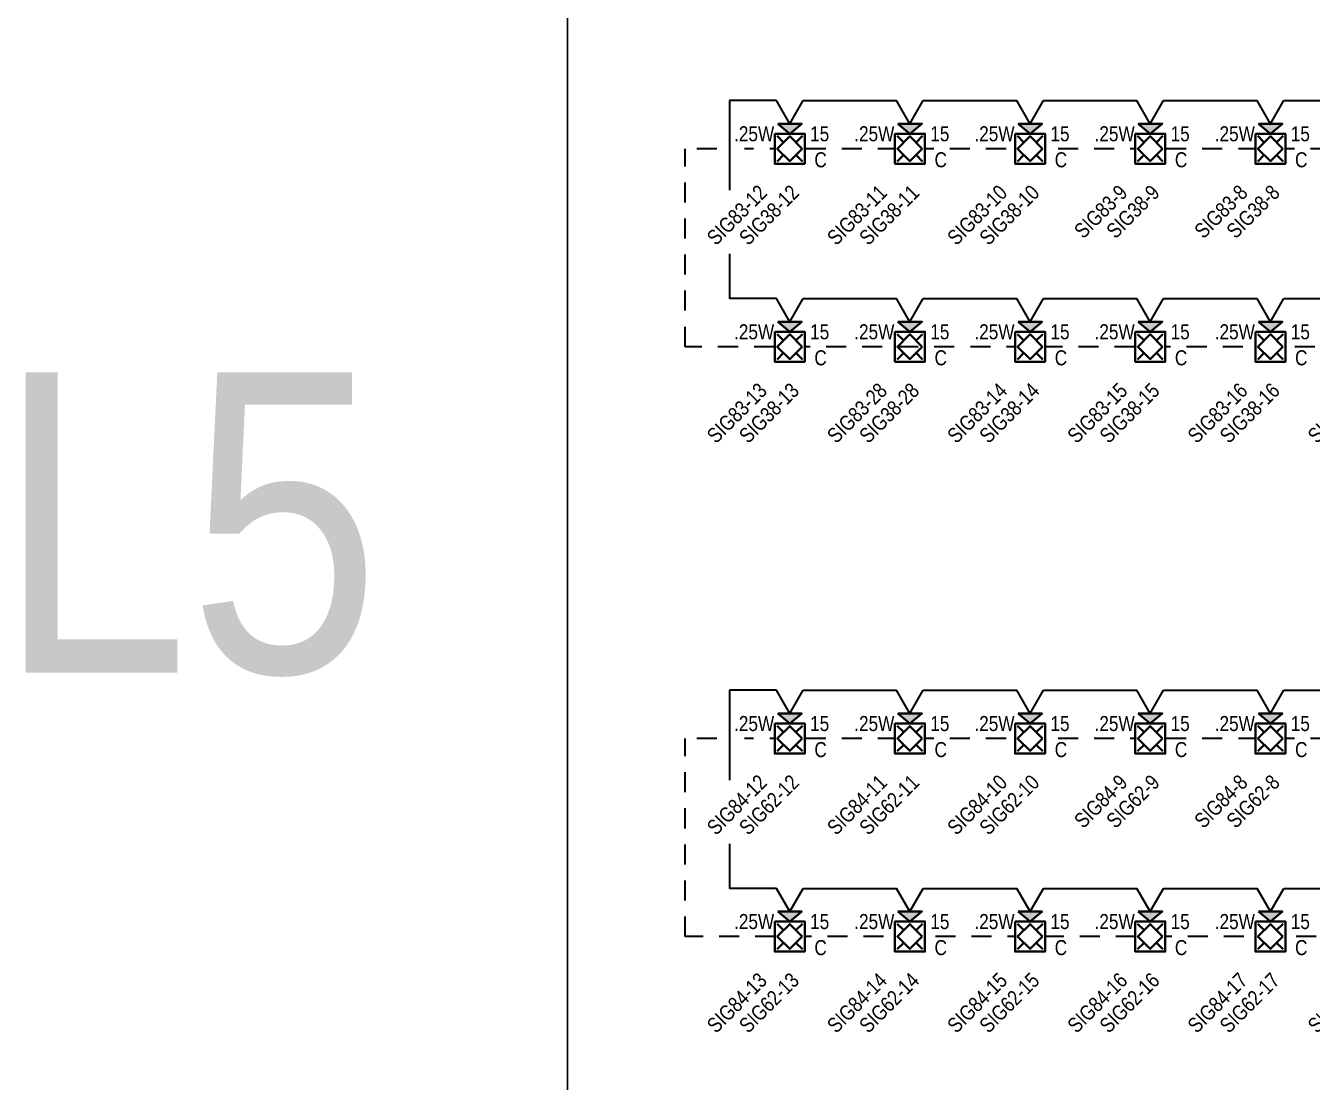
# Model space of a CAD drawing. Header units: inches. Extents: x 84 to 207, y -12 to 77.
# Drawn here: x 115.13 to 123.16, y 30.77 to 37.36 of the extents above; entities that cross this region are included whole.
import ezdxf
from ezdxf.enums import TextEntityAlignment as Align

# ---------------------------------------------------------------- set-up
doc = ezdxf.new("R2010")
doc.units = ezdxf.units.IN
doc.header["$MEASUREMENT"] = 0
doc.set_wipeout_variables(frame=1)
doc.linetypes.add('HIDDEN2', pattern=[0.1875, 0.125, -0.0625])
for name, color, linetype, lineweight in [('F-ALRM-INDC', 83, 'Continuous', 40), ('F-ALRM-WIRE-INDC', 3, 'Continuous', 35), ('F-ALRM-WIRE-SPKR', 221, 'HIDDEN2', 35), ('F-ANNO-INDC', 3, 'Continuous', 25), ('F-ANNO-INDC-ADDR', 91, 'Continuous', 25), ('F-ANNO-INDC-CAND', 120, 'Continuous', 25), ('F-ANNO-INDC-DESC', 111, 'Continuous', 25), ('F-ANNO-INDC-NOTE', 110, 'Continuous', 25), ('F-ANNO-SPKR-ADDR', 210, 'Continuous', 25), ('F-ANNO-SPKR-WATT', 220, 'Continuous', 25), ('F-ANNO-WIPE', 7, 'Continuous', 0)]:
    doc.layers.add(name, color=color, linetype=linetype, lineweight=lineweight)
doc.styles.add('Body', font='', dxfattribs={"height": 0.09375})
doc.styles.get("Standard").update_dxf_attribs({"font": 'arial.ttf'})
doc.styles.get('Body').set_extended_font_data('Arial Narrow')

# ---------------------------------------------------------------- blocks, each defined once
blk = doc.blocks.new('*U22')
at = {"color": 0, "linetype": 'ByBlock', "lineweight": -2, "style": 'Body', "flags": 9}
blk.add_attdef('WIREDROP', text='', height=0.00938, dxfattribs=at).set_placement((0, -0.1449), align=Align.MIDDLE_CENTER)
at = {"layer": 'F-ANNO-INDC-ADDR', "style": 'Body', "flags": 8}
blk.add_attdef('NACTAG', text='', height=0.0938, rotation=45, dxfattribs=at).set_placement((-0.2007, -0.2176), align=Align.TOP_RIGHT)
at = {"layer": 'F-ANNO-INDC-DESC', "lineweight": 30, "flags": 51}
blk.add_attdef('DESCRIPTION', text='', height=0.0938, rotation=45, dxfattribs=at).set_placement((0.2007, -0.2176), align=Align.TOP_RIGHT)
at = {"layer": 'F-ANNO-INDC-NOTE', "lineweight": 30, "flags": 104}
blk.add_attdef('NOTES', text='', height=0.0938, dxfattribs=at).set_placement((-0.1927, -0.0693), align=Align.MIDDLE_RIGHT)
at = {"layer": 'F-ANNO-SPKR-ADDR', "style": 'Body', "flags": 8}
blk.add_attdef('SPEAKTAG', text='', height=0.0938, rotation=45, dxfattribs=at).set_placement((0, -0.2176), align=Align.TOP_RIGHT)
at = {"linetype": 'ByBlock', "ltscale": 0.5}
blk.add_wipeout([(-0.0938, 0.0937), (0.0937, 0.0937), (0.0937, -0.0938), (-0.0938, -0.0938)], dxfattribs=at).dxf.layer = 'F-ANNO-WIPE'
at = {"color": 0, "linetype": 'ByBlock', "lineweight": -2, "ltscale": 0.5}
for p, q in [((-0.0387, -0.0387), (-0.0793, -0.0793)), ((0.0793, -0.0793), (0.0387, -0.0387))]:
    blk.add_line(p, q, dxfattribs=at)
at = {"color": 0, "linetype": 'ByBlock', "lineweight": -2, "style": 'Body', "flags": 9}
blk.add_attdef('WIRE', (-0.0007, 0), '', height=0.00938, dxfattribs=at)
for tag, p in [('CONNFROM_SPEAK', (0, -0.1336)), ('CONNFROM_NAC', (0, -0.121)), ('ELEVATION', (0, -0.1084)), ('PID', (0, -0.0962))]:
    blk.add_attdef(tag, text='', height=0.00938, dxfattribs=at).set_placement(p, align=Align.MIDDLE_CENTER)
at = {"layer": 'F-ANNO-INDC', "style": 'Body', "flags": 8}
blk.add_attdef('CEIL', text='', height=0.0938, dxfattribs=at).set_placement((0.1927, -0.0693), align=Align.MIDDLE_CENTER)
at = {"layer": 'F-ANNO-INDC-NOTE', "style": 'Body'}
blk.add_attdef('NOTE', text='', height=0.0938, dxfattribs=at).set_placement((-0.1927, -0.0693), align=Align.MIDDLE_CENTER)
at = {"linetype": 'ByBlock'}
blk.add_wipeout([(-0.075, 0.1562), (0, 0.0937), (0.075, 0.1562)], dxfattribs=at).dxf.layer = 'F-ANNO-WIPE'
h = blk.add_hatch(color=0)
h.dxf.hatch_style = 1
h.paths.add_polyline_path([(0.075, 0.1562), (-0.075, 0.1562), (0, 0.0937)])
at = {"color": 0, "linetype": 'ByBlock', "lineweight": -2, "ltscale": 0.5}
for p, q in [((-0.0387, 0.0387), (-0.0793, 0.0793)), ((0.0793, 0.0793), (0.0387, 0.0387))]:
    blk.add_line(p, q, dxfattribs=at)
for points in [[(-0.0938, 0.0937), (0.0937, 0.0937), (0.0937, -0.0938), (-0.0938, -0.0938)], [(0.0774, 0), (0, 0.0774), (-0.0774, 0), (0, -0.0774)]]:
    blk.add_lwpolyline(points, close=True, dxfattribs=at)
at = {"color": 0, "linetype": 'ByBlock', "lineweight": -2}
blk.add_lwpolyline([(-0.075, 0.1562), (0, 0.0937), (0.075, 0.1562)], close=True, dxfattribs=at)
at = {"layer": 'F-ANNO-INDC', "style": 'Body', "flags": 8}
for tag, p in [('WG', (-0.1927, 0.229)), ('WP', (0.1927, 0.229))]:
    blk.add_attdef(tag, text='', height=0.0938, dxfattribs=at).set_placement(p, align=Align.MIDDLE_CENTER)
at = {"layer": 'F-ANNO-INDC-CAND', "style": 'Body', "flags": 8}
blk.add_attdef('CD', text='', height=0.0938, dxfattribs=at).set_placement((0.1871, 0.0933), align=Align.MIDDLE_CENTER)
at = {"layer": 'F-ANNO-SPKR-WATT', "linetype": 'Continuous', "style": 'Body', "flags": 8}
blk.add_attdef('WATT', text='', height=0.0938, dxfattribs=at).set_placement((-0.2221, 0.0933), align=Align.MIDDLE_CENTER)
blk = doc.blocks.new('*U64')
at = {"color": 0, "linetype": 'ByBlock', "lineweight": -2}
for points in [[(0, 0.1557), (-0.0833, 0.3)], [(0, 0.1557), (0.0833, 0.3)], [(0.0833, 0.3), (0.6667, 0.3)]]:
    blk.add_lwpolyline(points, dxfattribs=at)

msp = doc.modelspace()

# ---------------------------------------------------------------- linework, layer by layer
at = {"layer": 'F-ALRM-WIRE-INDC'}
for p, q in [((119.8121, 36.8936), (119.5204, 36.8936)), ((119.5204, 35.936), (119.5204, 35.6576)), ((119.8121, 35.6576), (119.5204, 35.6576)), ((119.8121, 33.2123), (119.5204, 33.2123)), ((119.5204, 32.2547), (119.5204, 31.9763)), ((119.8121, 31.9763), (119.5204, 31.9763))]:
    msp.add_line(p, q, dxfattribs=at)
at = {"layer": 'F-ALRM-WIRE-SPKR'}
for p, q in [((119.2429, 35.3571), (119.2429, 36.5931)), ((119.2429, 31.6758), (119.2429, 32.9118))]:
    msp.add_line(p, q, dxfattribs=at)
for points in [[(128.8954, 36.5931), (119.6141, 36.5931)], [(128.8954, 32.9118), (119.6141, 32.9118)], [(129.9305, 31.6758), (119.2429, 31.6758)]]:
    msp.add_lwpolyline(points, dxfattribs=at)

# ---------------------------------------------------------------- block references
at = {"layer": 'F-ALRM-INDC'}
ref = msp.add_blockref('*U22', (120.6454, 35.3571), dxfattribs=at)
ref.add_attrib('CEIL', 'C', dxfattribs={"layer": 'F-ANNO-INDC', "height": 0.0938, "style": 'Body'}).set_placement((120.838, 35.2878), align=Align.MIDDLE_CENTER)
ref.add_attrib('NACTAG', 'SIG83-28', dxfattribs={"layer": 'F-ANNO-INDC-ADDR', "height": 0.09375, "rotation": 45, "style": 'Body'}).set_placement((120.4447, 35.1395), align=Align.TOP_RIGHT)
ref.add_attrib('CD', '15', dxfattribs={"layer": 'F-ANNO-INDC-CAND', "height": 0.09375, "style": 'Body'}).set_placement((120.8324, 35.4504), align=Align.MIDDLE_CENTER)
ref.add_attrib('SPEAKTAG', 'SIG38-28', dxfattribs={"layer": 'F-ANNO-SPKR-ADDR', "height": 0.09375, "rotation": 45, "style": 'Body'}).set_placement((120.6454, 35.1395), align=Align.TOP_RIGHT)
ref.add_attrib('WATT', '.25W', dxfattribs={"layer": 'F-ANNO-SPKR-WATT', "linetype": 'Continuous', "height": 0.09375, "style": 'Body'}).set_placement((120.4233, 35.4504), align=Align.MIDDLE_CENTER)

# ---------------------------------------------------------------- texts
at = {"layer": 'Defpoints', "color": 6, "style": 'Body'}
msp.add_text('L5', height=1.875, dxfattribs=at).set_placement((114.9507, 33.323))

# ---------------------------------------------------------------- next in the draw order: linework, layer by layer
at = {"layer": 'F-ALRM-WIRE-SPKR'}
msp.add_lwpolyline([(128.7978, 35.3571), (119.2429, 35.3571)], dxfattribs=at)

# ---------------------------------------------------------------- next in the draw order: block references
at = {"layer": 'F-ALRM-INDC'}
ref = msp.add_blockref('*U22', (122.8954, 36.5931), dxfattribs=at)
ref.add_attrib('CEIL', 'C', dxfattribs={"layer": 'F-ANNO-INDC', "height": 0.0938, "style": 'Body'}).set_placement((123.088, 36.5238), align=Align.MIDDLE_CENTER)
ref.add_attrib('NACTAG', 'SIG83-8', dxfattribs={"layer": 'F-ANNO-INDC-ADDR', "height": 0.09375, "rotation": 45, "style": 'Body'}).set_placement((122.6947, 36.3754), align=Align.TOP_RIGHT)
ref.add_attrib('CD', '15', dxfattribs={"layer": 'F-ANNO-INDC-CAND', "height": 0.09375, "style": 'Body'}).set_placement((123.0824, 36.6863), align=Align.MIDDLE_CENTER)
ref.add_attrib('SPEAKTAG', 'SIG38-8', dxfattribs={"layer": 'F-ANNO-SPKR-ADDR', "height": 0.09375, "rotation": 45, "style": 'Body'}).set_placement((122.8954, 36.3754), align=Align.TOP_RIGHT)
ref.add_attrib('WATT', '.25W', dxfattribs={"layer": 'F-ANNO-SPKR-WATT', "linetype": 'Continuous', "height": 0.09375, "style": 'Body'}).set_placement((122.6733, 36.6863), align=Align.MIDDLE_CENTER)
ref = msp.add_blockref('*U22', (122.8954, 32.9118), dxfattribs=at)
ref.add_attrib('CEIL', 'C', dxfattribs={"layer": 'F-ANNO-INDC', "height": 0.0938, "style": 'Body'}).set_placement((123.088, 32.8425), align=Align.MIDDLE_CENTER)
ref.add_attrib('NACTAG', 'SIG84-8', dxfattribs={"layer": 'F-ANNO-INDC-ADDR', "height": 0.09375, "rotation": 45, "style": 'Body'}).set_placement((122.6947, 32.6941), align=Align.TOP_RIGHT)
ref.add_attrib('CD', '15', dxfattribs={"layer": 'F-ANNO-INDC-CAND', "height": 0.09375, "style": 'Body'}).set_placement((123.0824, 33.005), align=Align.MIDDLE_CENTER)
ref.add_attrib('SPEAKTAG', 'SIG62-8', dxfattribs={"layer": 'F-ANNO-SPKR-ADDR', "height": 0.09375, "rotation": 45, "style": 'Body'}).set_placement((122.8954, 32.6941), align=Align.TOP_RIGHT)
ref.add_attrib('WATT', '.25W', dxfattribs={"layer": 'F-ANNO-SPKR-WATT', "linetype": 'Continuous', "height": 0.09375, "style": 'Body'}).set_placement((122.6733, 33.005), align=Align.MIDDLE_CENTER)
ref = msp.add_blockref('*U22', (119.8954, 31.6758), dxfattribs=at)
ref.add_attrib('CEIL', 'C', dxfattribs={"layer": 'F-ANNO-INDC', "height": 0.0938, "style": 'Body'}).set_placement((120.088, 31.6065), align=Align.MIDDLE_CENTER)
ref.add_attrib('NACTAG', 'SIG84-13', dxfattribs={"layer": 'F-ANNO-INDC-ADDR', "height": 0.09375, "rotation": 45, "style": 'Body'}).set_placement((119.6947, 31.4582), align=Align.TOP_RIGHT)
ref.add_attrib('CD', '15', dxfattribs={"layer": 'F-ANNO-INDC-CAND', "height": 0.09375, "style": 'Body'}).set_placement((120.0824, 31.7691), align=Align.MIDDLE_CENTER)
ref.add_attrib('SPEAKTAG', 'SIG62-13', dxfattribs={"layer": 'F-ANNO-SPKR-ADDR', "height": 0.09375, "rotation": 45, "style": 'Body'}).set_placement((119.8954, 31.4582), align=Align.TOP_RIGHT)
ref.add_attrib('WATT', '.25W', dxfattribs={"layer": 'F-ANNO-SPKR-WATT', "linetype": 'Continuous', "height": 0.09375, "style": 'Body'}).set_placement((119.6733, 31.7691), align=Align.MIDDLE_CENTER)

# ---------------------------------------------------------------- next in the draw order: block references
ref = msp.add_blockref('*U22', (122.1454, 36.5931), dxfattribs=at)
ref.add_attrib('CEIL', 'C', dxfattribs={"layer": 'F-ANNO-INDC', "height": 0.0938, "style": 'Body'}).set_placement((122.338, 36.5238), align=Align.MIDDLE_CENTER)
ref.add_attrib('NACTAG', 'SIG83-9', dxfattribs={"layer": 'F-ANNO-INDC-ADDR', "height": 0.09375, "rotation": 45, "style": 'Body'}).set_placement((121.9447, 36.3754), align=Align.TOP_RIGHT)
ref.add_attrib('CD', '15', dxfattribs={"layer": 'F-ANNO-INDC-CAND', "height": 0.09375, "style": 'Body'}).set_placement((122.3324, 36.6863), align=Align.MIDDLE_CENTER)
ref.add_attrib('SPEAKTAG', 'SIG38-9', dxfattribs={"layer": 'F-ANNO-SPKR-ADDR', "height": 0.09375, "rotation": 45, "style": 'Body'}).set_placement((122.1454, 36.3754), align=Align.TOP_RIGHT)
ref.add_attrib('WATT', '.25W', dxfattribs={"layer": 'F-ANNO-SPKR-WATT', "linetype": 'Continuous', "height": 0.09375, "style": 'Body'}).set_placement((121.9233, 36.6863), align=Align.MIDDLE_CENTER)
ref = msp.add_blockref('*U22', (119.8954, 35.3571), dxfattribs=at)
ref.add_attrib('CEIL', 'C', dxfattribs={"layer": 'F-ANNO-INDC', "height": 0.0938, "style": 'Body'}).set_placement((120.088, 35.2878), align=Align.MIDDLE_CENTER)
ref.add_attrib('NACTAG', 'SIG83-13', dxfattribs={"layer": 'F-ANNO-INDC-ADDR', "height": 0.09375, "rotation": 45, "style": 'Body'}).set_placement((119.6947, 35.1395), align=Align.TOP_RIGHT)
ref.add_attrib('CD', '15', dxfattribs={"layer": 'F-ANNO-INDC-CAND', "height": 0.09375, "style": 'Body'}).set_placement((120.0824, 35.4504), align=Align.MIDDLE_CENTER)
ref.add_attrib('SPEAKTAG', 'SIG38-13', dxfattribs={"layer": 'F-ANNO-SPKR-ADDR', "height": 0.09375, "rotation": 45, "style": 'Body'}).set_placement((119.8954, 35.1395), align=Align.TOP_RIGHT)
ref.add_attrib('WATT', '.25W', dxfattribs={"layer": 'F-ANNO-SPKR-WATT', "linetype": 'Continuous', "height": 0.09375, "style": 'Body'}).set_placement((119.6733, 35.4504), align=Align.MIDDLE_CENTER)
ref = msp.add_blockref('*U22', (121.3954, 35.3571), dxfattribs=at)
ref.add_attrib('CEIL', 'C', dxfattribs={"layer": 'F-ANNO-INDC', "height": 0.0938, "style": 'Body'}).set_placement((121.588, 35.2878), align=Align.MIDDLE_CENTER)
ref.add_attrib('NACTAG', 'SIG83-14', dxfattribs={"layer": 'F-ANNO-INDC-ADDR', "height": 0.09375, "rotation": 45, "style": 'Body'}).set_placement((121.1947, 35.1395), align=Align.TOP_RIGHT)
ref.add_attrib('CD', '15', dxfattribs={"layer": 'F-ANNO-INDC-CAND', "height": 0.09375, "style": 'Body'}).set_placement((121.5824, 35.4504), align=Align.MIDDLE_CENTER)
ref.add_attrib('SPEAKTAG', 'SIG38-14', dxfattribs={"layer": 'F-ANNO-SPKR-ADDR', "height": 0.09375, "rotation": 45, "style": 'Body'}).set_placement((121.3954, 35.1395), align=Align.TOP_RIGHT)
ref.add_attrib('WATT', '.25W', dxfattribs={"layer": 'F-ANNO-SPKR-WATT', "linetype": 'Continuous', "height": 0.09375, "style": 'Body'}).set_placement((121.1733, 35.4504), align=Align.MIDDLE_CENTER)
ref = msp.add_blockref('*U22', (122.1454, 32.9118), dxfattribs=at)
ref.add_attrib('CEIL', 'C', dxfattribs={"layer": 'F-ANNO-INDC', "height": 0.0938, "style": 'Body'}).set_placement((122.338, 32.8425), align=Align.MIDDLE_CENTER)
ref.add_attrib('NACTAG', 'SIG84-9', dxfattribs={"layer": 'F-ANNO-INDC-ADDR', "height": 0.09375, "rotation": 45, "style": 'Body'}).set_placement((121.9447, 32.6941), align=Align.TOP_RIGHT)
ref.add_attrib('CD', '15', dxfattribs={"layer": 'F-ANNO-INDC-CAND', "height": 0.09375, "style": 'Body'}).set_placement((122.3324, 33.005), align=Align.MIDDLE_CENTER)
ref.add_attrib('SPEAKTAG', 'SIG62-9', dxfattribs={"layer": 'F-ANNO-SPKR-ADDR', "height": 0.09375, "rotation": 45, "style": 'Body'}).set_placement((122.1454, 32.6941), align=Align.TOP_RIGHT)
ref.add_attrib('WATT', '.25W', dxfattribs={"layer": 'F-ANNO-SPKR-WATT', "linetype": 'Continuous', "height": 0.09375, "style": 'Body'}).set_placement((121.9233, 33.005), align=Align.MIDDLE_CENTER)
ref = msp.add_blockref('*U22', (120.6454, 31.6758), dxfattribs=at)
ref.add_attrib('CEIL', 'C', dxfattribs={"layer": 'F-ANNO-INDC', "height": 0.0938, "style": 'Body'}).set_placement((120.838, 31.6065), align=Align.MIDDLE_CENTER)
ref.add_attrib('NACTAG', 'SIG84-14', dxfattribs={"layer": 'F-ANNO-INDC-ADDR', "height": 0.09375, "rotation": 45, "style": 'Body'}).set_placement((120.4447, 31.4582), align=Align.TOP_RIGHT)
ref.add_attrib('CD', '15', dxfattribs={"layer": 'F-ANNO-INDC-CAND', "height": 0.09375, "style": 'Body'}).set_placement((120.8324, 31.7691), align=Align.MIDDLE_CENTER)
ref.add_attrib('SPEAKTAG', 'SIG62-14', dxfattribs={"layer": 'F-ANNO-SPKR-ADDR', "height": 0.09375, "rotation": 45, "style": 'Body'}).set_placement((120.6454, 31.4582), align=Align.TOP_RIGHT)
ref.add_attrib('WATT', '.25W', dxfattribs={"layer": 'F-ANNO-SPKR-WATT', "linetype": 'Continuous', "height": 0.09375, "style": 'Body'}).set_placement((120.4233, 31.7691), align=Align.MIDDLE_CENTER)
at = {"layer": 'F-ALRM-WIRE-INDC'}
for p in [(122.8954, 36.5936), (122.8954, 32.9123)]:
    msp.add_blockref('*U64', p, dxfattribs=at)

# ---------------------------------------------------------------- next in the draw order: block references
at = {"layer": 'F-ALRM-INDC'}
ref = msp.add_blockref('*U22', (121.3954, 36.5931), dxfattribs=at)
ref.add_attrib('CEIL', 'C', dxfattribs={"layer": 'F-ANNO-INDC', "height": 0.0938, "style": 'Body'}).set_placement((121.588, 36.5238), align=Align.MIDDLE_CENTER)
ref.add_attrib('NACTAG', 'SIG83-10', dxfattribs={"layer": 'F-ANNO-INDC-ADDR', "height": 0.09375, "rotation": 45, "style": 'Body'}).set_placement((121.1947, 36.3754), align=Align.TOP_RIGHT)
ref.add_attrib('CD', '15', dxfattribs={"layer": 'F-ANNO-INDC-CAND', "height": 0.09375, "style": 'Body'}).set_placement((121.5824, 36.6863), align=Align.MIDDLE_CENTER)
ref.add_attrib('SPEAKTAG', 'SIG38-10', dxfattribs={"layer": 'F-ANNO-SPKR-ADDR', "height": 0.09375, "rotation": 45, "style": 'Body'}).set_placement((121.3954, 36.3754), align=Align.TOP_RIGHT)
ref.add_attrib('WATT', '.25W', dxfattribs={"layer": 'F-ANNO-SPKR-WATT', "linetype": 'Continuous', "height": 0.09375, "style": 'Body'}).set_placement((121.1733, 36.6863), align=Align.MIDDLE_CENTER)
ref = msp.add_blockref('*U22', (122.1454, 35.3571), dxfattribs=at)
ref.add_attrib('CEIL', 'C', dxfattribs={"layer": 'F-ANNO-INDC', "height": 0.0938, "style": 'Body'}).set_placement((122.338, 35.2878), align=Align.MIDDLE_CENTER)
ref.add_attrib('NACTAG', 'SIG83-15', dxfattribs={"layer": 'F-ANNO-INDC-ADDR', "height": 0.09375, "rotation": 45, "style": 'Body'}).set_placement((121.9447, 35.1395), align=Align.TOP_RIGHT)
ref.add_attrib('CD', '15', dxfattribs={"layer": 'F-ANNO-INDC-CAND', "height": 0.09375, "style": 'Body'}).set_placement((122.3324, 35.4504), align=Align.MIDDLE_CENTER)
ref.add_attrib('SPEAKTAG', 'SIG38-15', dxfattribs={"layer": 'F-ANNO-SPKR-ADDR', "height": 0.09375, "rotation": 45, "style": 'Body'}).set_placement((122.1454, 35.1395), align=Align.TOP_RIGHT)
ref.add_attrib('WATT', '.25W', dxfattribs={"layer": 'F-ANNO-SPKR-WATT', "linetype": 'Continuous', "height": 0.09375, "style": 'Body'}).set_placement((121.9233, 35.4504), align=Align.MIDDLE_CENTER)
ref = msp.add_blockref('*U22', (121.3954, 32.9118), dxfattribs=at)
ref.add_attrib('CEIL', 'C', dxfattribs={"layer": 'F-ANNO-INDC', "height": 0.0938, "style": 'Body'}).set_placement((121.588, 32.8425), align=Align.MIDDLE_CENTER)
ref.add_attrib('NACTAG', 'SIG84-10', dxfattribs={"layer": 'F-ANNO-INDC-ADDR', "height": 0.09375, "rotation": 45, "style": 'Body'}).set_placement((121.1947, 32.6941), align=Align.TOP_RIGHT)
ref.add_attrib('CD', '15', dxfattribs={"layer": 'F-ANNO-INDC-CAND', "height": 0.09375, "style": 'Body'}).set_placement((121.5824, 33.005), align=Align.MIDDLE_CENTER)
ref.add_attrib('SPEAKTAG', 'SIG62-10', dxfattribs={"layer": 'F-ANNO-SPKR-ADDR', "height": 0.09375, "rotation": 45, "style": 'Body'}).set_placement((121.3954, 32.6941), align=Align.TOP_RIGHT)
ref.add_attrib('WATT', '.25W', dxfattribs={"layer": 'F-ANNO-SPKR-WATT', "linetype": 'Continuous', "height": 0.09375, "style": 'Body'}).set_placement((121.1733, 33.005), align=Align.MIDDLE_CENTER)
ref = msp.add_blockref('*U22', (121.3954, 31.6758), dxfattribs=at)
ref.add_attrib('CEIL', 'C', dxfattribs={"layer": 'F-ANNO-INDC', "height": 0.0938, "style": 'Body'}).set_placement((121.588, 31.6065), align=Align.MIDDLE_CENTER)
ref.add_attrib('NACTAG', 'SIG84-15', dxfattribs={"layer": 'F-ANNO-INDC-ADDR', "height": 0.09375, "rotation": 45, "style": 'Body'}).set_placement((121.1947, 31.4582), align=Align.TOP_RIGHT)
ref.add_attrib('CD', '15', dxfattribs={"layer": 'F-ANNO-INDC-CAND', "height": 0.09375, "style": 'Body'}).set_placement((121.5824, 31.7691), align=Align.MIDDLE_CENTER)
ref.add_attrib('SPEAKTAG', 'SIG62-15', dxfattribs={"layer": 'F-ANNO-SPKR-ADDR', "height": 0.09375, "rotation": 45, "style": 'Body'}).set_placement((121.3954, 31.4582), align=Align.TOP_RIGHT)
ref.add_attrib('WATT', '.25W', dxfattribs={"layer": 'F-ANNO-SPKR-WATT', "linetype": 'Continuous', "height": 0.09375, "style": 'Body'}).set_placement((121.1733, 31.7691), align=Align.MIDDLE_CENTER)
at = {"layer": 'F-ALRM-WIRE-INDC'}
for p in [(122.1454, 36.5936), (119.8954, 35.3576), (120.6454, 35.3576), (122.1454, 32.9123), (119.8954, 31.6763)]:
    msp.add_blockref('*U64', p, dxfattribs=at)

# ---------------------------------------------------------------- next in the draw order: block references
at = {"layer": 'F-ALRM-INDC'}
ref = msp.add_blockref('*U22', (120.6454, 36.5931), dxfattribs=at)
ref.add_attrib('CEIL', 'C', dxfattribs={"layer": 'F-ANNO-INDC', "height": 0.0938, "style": 'Body'}).set_placement((120.838, 36.5238), align=Align.MIDDLE_CENTER)
ref.add_attrib('NACTAG', 'SIG83-11', dxfattribs={"layer": 'F-ANNO-INDC-ADDR', "height": 0.09375, "rotation": 45, "style": 'Body'}).set_placement((120.4447, 36.3754), align=Align.TOP_RIGHT)
ref.add_attrib('CD', '15', dxfattribs={"layer": 'F-ANNO-INDC-CAND', "height": 0.09375, "style": 'Body'}).set_placement((120.8324, 36.6863), align=Align.MIDDLE_CENTER)
ref.add_attrib('SPEAKTAG', 'SIG38-11', dxfattribs={"layer": 'F-ANNO-SPKR-ADDR', "height": 0.09375, "rotation": 45, "style": 'Body'}).set_placement((120.6454, 36.3754), align=Align.TOP_RIGHT)
ref.add_attrib('WATT', '.25W', dxfattribs={"layer": 'F-ANNO-SPKR-WATT', "linetype": 'Continuous', "height": 0.09375, "style": 'Body'}).set_placement((120.4233, 36.6863), align=Align.MIDDLE_CENTER)
ref = msp.add_blockref('*U22', (122.8954, 35.3571), dxfattribs=at)
ref.add_attrib('CEIL', 'C', dxfattribs={"layer": 'F-ANNO-INDC', "height": 0.0938, "style": 'Body'}).set_placement((123.088, 35.2878), align=Align.MIDDLE_CENTER)
ref.add_attrib('NACTAG', 'SIG83-16', dxfattribs={"layer": 'F-ANNO-INDC-ADDR', "height": 0.09375, "rotation": 45, "style": 'Body'}).set_placement((122.6947, 35.1395), align=Align.TOP_RIGHT)
ref.add_attrib('CD', '15', dxfattribs={"layer": 'F-ANNO-INDC-CAND', "height": 0.09375, "style": 'Body'}).set_placement((123.0824, 35.4504), align=Align.MIDDLE_CENTER)
ref.add_attrib('SPEAKTAG', 'SIG38-16', dxfattribs={"layer": 'F-ANNO-SPKR-ADDR', "height": 0.09375, "rotation": 45, "style": 'Body'}).set_placement((122.8954, 35.1395), align=Align.TOP_RIGHT)
ref.add_attrib('WATT', '.25W', dxfattribs={"layer": 'F-ANNO-SPKR-WATT', "linetype": 'Continuous', "height": 0.09375, "style": 'Body'}).set_placement((122.6733, 35.4504), align=Align.MIDDLE_CENTER)
ref = msp.add_blockref('*U22', (120.6454, 32.9118), dxfattribs=at)
ref.add_attrib('CEIL', 'C', dxfattribs={"layer": 'F-ANNO-INDC', "height": 0.0938, "style": 'Body'}).set_placement((120.838, 32.8425), align=Align.MIDDLE_CENTER)
ref.add_attrib('NACTAG', 'SIG84-11', dxfattribs={"layer": 'F-ANNO-INDC-ADDR', "height": 0.09375, "rotation": 45, "style": 'Body'}).set_placement((120.4447, 32.6941), align=Align.TOP_RIGHT)
ref.add_attrib('CD', '15', dxfattribs={"layer": 'F-ANNO-INDC-CAND', "height": 0.09375, "style": 'Body'}).set_placement((120.8324, 33.005), align=Align.MIDDLE_CENTER)
ref.add_attrib('SPEAKTAG', 'SIG62-11', dxfattribs={"layer": 'F-ANNO-SPKR-ADDR', "height": 0.09375, "rotation": 45, "style": 'Body'}).set_placement((120.6454, 32.6941), align=Align.TOP_RIGHT)
ref.add_attrib('WATT', '.25W', dxfattribs={"layer": 'F-ANNO-SPKR-WATT', "linetype": 'Continuous', "height": 0.09375, "style": 'Body'}).set_placement((120.4233, 33.005), align=Align.MIDDLE_CENTER)
ref = msp.add_blockref('*U22', (122.1454, 31.6758), dxfattribs=at)
ref.add_attrib('CEIL', 'C', dxfattribs={"layer": 'F-ANNO-INDC', "height": 0.0938, "style": 'Body'}).set_placement((122.338, 31.6065), align=Align.MIDDLE_CENTER)
ref.add_attrib('NACTAG', 'SIG84-16', dxfattribs={"layer": 'F-ANNO-INDC-ADDR', "height": 0.09375, "rotation": 45, "style": 'Body'}).set_placement((121.9447, 31.4582), align=Align.TOP_RIGHT)
ref.add_attrib('CD', '15', dxfattribs={"layer": 'F-ANNO-INDC-CAND', "height": 0.09375, "style": 'Body'}).set_placement((122.3324, 31.7691), align=Align.MIDDLE_CENTER)
ref.add_attrib('SPEAKTAG', 'SIG62-16', dxfattribs={"layer": 'F-ANNO-SPKR-ADDR', "height": 0.09375, "rotation": 45, "style": 'Body'}).set_placement((122.1454, 31.4582), align=Align.TOP_RIGHT)
ref.add_attrib('WATT', '.25W', dxfattribs={"layer": 'F-ANNO-SPKR-WATT', "linetype": 'Continuous', "height": 0.09375, "style": 'Body'}).set_placement((121.9233, 31.7691), align=Align.MIDDLE_CENTER)
at = {"layer": 'F-ALRM-WIRE-INDC'}
for p in [(121.3954, 36.5936), (121.3954, 35.3576), (121.3954, 32.9123), (120.6454, 31.6763)]:
    msp.add_blockref('*U64', p, dxfattribs=at)

# ---------------------------------------------------------------- next in the draw order: block references
at = {"layer": 'F-ALRM-INDC'}
ref = msp.add_blockref('*U22', (119.8954, 36.5931), dxfattribs=at)
ref.add_attrib('CEIL', 'C', dxfattribs={"layer": 'F-ANNO-INDC', "height": 0.0938, "style": 'Body'}).set_placement((120.088, 36.5238), align=Align.MIDDLE_CENTER)
ref.add_attrib('NACTAG', 'SIG83-12', dxfattribs={"layer": 'F-ANNO-INDC-ADDR', "height": 0.09375, "rotation": 45, "style": 'Body'}).set_placement((119.6947, 36.3754), align=Align.TOP_RIGHT)
ref.add_attrib('CD', '15', dxfattribs={"layer": 'F-ANNO-INDC-CAND', "height": 0.09375, "style": 'Body'}).set_placement((120.0824, 36.6863), align=Align.MIDDLE_CENTER)
ref.add_attrib('SPEAKTAG', 'SIG38-12', dxfattribs={"layer": 'F-ANNO-SPKR-ADDR', "height": 0.09375, "rotation": 45, "style": 'Body'}).set_placement((119.8954, 36.3754), align=Align.TOP_RIGHT)
ref.add_attrib('WATT', '.25W', dxfattribs={"layer": 'F-ANNO-SPKR-WATT', "linetype": 'Continuous', "height": 0.09375, "style": 'Body'}).set_placement((119.6733, 36.6863), align=Align.MIDDLE_CENTER)
ref = msp.add_blockref('*U22', (123.6454, 35.3571), dxfattribs=at)
ref.add_attrib('CEIL', 'C', dxfattribs={"layer": 'F-ANNO-INDC', "height": 0.0938, "style": 'Body'}).set_placement((123.838, 35.2878), align=Align.MIDDLE_CENTER)
ref.add_attrib('NACTAG', 'SIG83-17', dxfattribs={"layer": 'F-ANNO-INDC-ADDR', "height": 0.09375, "rotation": 45, "style": 'Body'}).set_placement((123.4447, 35.1395), align=Align.TOP_RIGHT)
ref.add_attrib('CD', '15', dxfattribs={"layer": 'F-ANNO-INDC-CAND', "height": 0.09375, "style": 'Body'}).set_placement((123.8324, 35.4504), align=Align.MIDDLE_CENTER)
ref.add_attrib('SPEAKTAG', 'SIG38-17', dxfattribs={"layer": 'F-ANNO-SPKR-ADDR', "height": 0.09375, "rotation": 45, "style": 'Body'}).set_placement((123.6454, 35.1395), align=Align.TOP_RIGHT)
ref.add_attrib('WATT', '.25W', dxfattribs={"layer": 'F-ANNO-SPKR-WATT', "linetype": 'Continuous', "height": 0.09375, "style": 'Body'}).set_placement((123.4233, 35.4504), align=Align.MIDDLE_CENTER)
ref = msp.add_blockref('*U22', (119.8954, 32.9118), dxfattribs=at)
ref.add_attrib('CEIL', 'C', dxfattribs={"layer": 'F-ANNO-INDC', "height": 0.0938, "style": 'Body'}).set_placement((120.088, 32.8425), align=Align.MIDDLE_CENTER)
ref.add_attrib('NACTAG', 'SIG84-12', dxfattribs={"layer": 'F-ANNO-INDC-ADDR', "height": 0.09375, "rotation": 45, "style": 'Body'}).set_placement((119.6947, 32.6941), align=Align.TOP_RIGHT)
ref.add_attrib('CD', '15', dxfattribs={"layer": 'F-ANNO-INDC-CAND', "height": 0.09375, "style": 'Body'}).set_placement((120.0824, 33.005), align=Align.MIDDLE_CENTER)
ref.add_attrib('SPEAKTAG', 'SIG62-12', dxfattribs={"layer": 'F-ANNO-SPKR-ADDR', "height": 0.09375, "rotation": 45, "style": 'Body'}).set_placement((119.8954, 32.6941), align=Align.TOP_RIGHT)
ref.add_attrib('WATT', '.25W', dxfattribs={"layer": 'F-ANNO-SPKR-WATT', "linetype": 'Continuous', "height": 0.09375, "style": 'Body'}).set_placement((119.6733, 33.005), align=Align.MIDDLE_CENTER)
ref = msp.add_blockref('*U22', (122.8954, 31.6758), dxfattribs=at)
ref.add_attrib('CEIL', 'C', dxfattribs={"layer": 'F-ANNO-INDC', "height": 0.0938, "style": 'Body'}).set_placement((123.088, 31.6065), align=Align.MIDDLE_CENTER)
ref.add_attrib('NACTAG', 'SIG84-17', dxfattribs={"layer": 'F-ANNO-INDC-ADDR', "height": 0.09375, "rotation": 45, "style": 'Body'}).set_placement((122.6947, 31.4582), align=Align.TOP_RIGHT)
ref.add_attrib('CD', '15', dxfattribs={"layer": 'F-ANNO-INDC-CAND', "height": 0.09375, "style": 'Body'}).set_placement((123.0824, 31.7691), align=Align.MIDDLE_CENTER)
ref.add_attrib('SPEAKTAG', 'SIG62-17', dxfattribs={"layer": 'F-ANNO-SPKR-ADDR', "height": 0.09375, "rotation": 45, "style": 'Body'}).set_placement((122.8954, 31.4582), align=Align.TOP_RIGHT)
ref.add_attrib('WATT', '.25W', dxfattribs={"layer": 'F-ANNO-SPKR-WATT', "linetype": 'Continuous', "height": 0.09375, "style": 'Body'}).set_placement((122.6733, 31.7691), align=Align.MIDDLE_CENTER)
at = {"layer": 'F-ALRM-WIRE-INDC'}
for p in [(120.6454, 36.5936), (122.1454, 35.3576), (120.6454, 32.9123), (121.3954, 31.6763)]:
    msp.add_blockref('*U64', p, dxfattribs=at)

# ---------------------------------------------------------------- next in the draw order: linework, layer by layer
for p, q in [((119.5204, 36.8936), (119.5204, 36.3337)), ((119.5204, 33.2123), (119.5204, 32.6524))]:
    msp.add_line(p, q, dxfattribs=at)
at = {"layer": 'F-ALRM-WIRE-SPKR'}
for points in [[(119.4411, 36.5931), (119.2429, 36.5931)], [(119.4411, 32.9118), (119.2429, 32.9118)]]:
    msp.add_lwpolyline(points, dxfattribs=at)

# ---------------------------------------------------------------- next in the draw order: block references
at = {"layer": 'F-ALRM-INDC'}
ref = msp.add_blockref('*U22', (123.6454, 31.6758), dxfattribs=at)
ref.add_attrib('CEIL', 'C', dxfattribs={"layer": 'F-ANNO-INDC', "height": 0.0938, "style": 'Body'}).set_placement((123.838, 31.6065), align=Align.MIDDLE_CENTER)
ref.add_attrib('NACTAG', 'SIG84-18', dxfattribs={"layer": 'F-ANNO-INDC-ADDR', "height": 0.09375, "rotation": 45, "style": 'Body'}).set_placement((123.4447, 31.4582), align=Align.TOP_RIGHT)
ref.add_attrib('CD', '15', dxfattribs={"layer": 'F-ANNO-INDC-CAND', "height": 0.09375, "style": 'Body'}).set_placement((123.8324, 31.7691), align=Align.MIDDLE_CENTER)
ref.add_attrib('SPEAKTAG', 'SIG62-18', dxfattribs={"layer": 'F-ANNO-SPKR-ADDR', "height": 0.09375, "rotation": 45, "style": 'Body'}).set_placement((123.6454, 31.4582), align=Align.TOP_RIGHT)
ref.add_attrib('WATT', '.25W', dxfattribs={"layer": 'F-ANNO-SPKR-WATT', "linetype": 'Continuous', "height": 0.09375, "style": 'Body'}).set_placement((123.4233, 31.7691), align=Align.MIDDLE_CENTER)
at = {"layer": 'F-ALRM-WIRE-INDC'}
for p in [(119.8954, 36.5936), (122.8954, 35.3576), (119.8954, 32.9123), (122.1454, 31.6763)]:
    msp.add_blockref('*U64', p, dxfattribs=at)

# ---------------------------------------------------------------- next in the draw order: linework, layer by layer
at = {"layer": 'Defpoints', "color": 3}
msp.add_lwpolyline([(118.5083, 23.2331), (154.2067, 23.2331), (154.2067, 50.474), (118.5083, 50.474)], close=True, dxfattribs=at)

# ---------------------------------------------------------------- next in the draw order: block references
at = {"layer": 'F-ALRM-WIRE-INDC'}
msp.add_blockref('*U64', (122.8954, 31.6763), dxfattribs=at)

doc.saveas('drawing.dxf')
